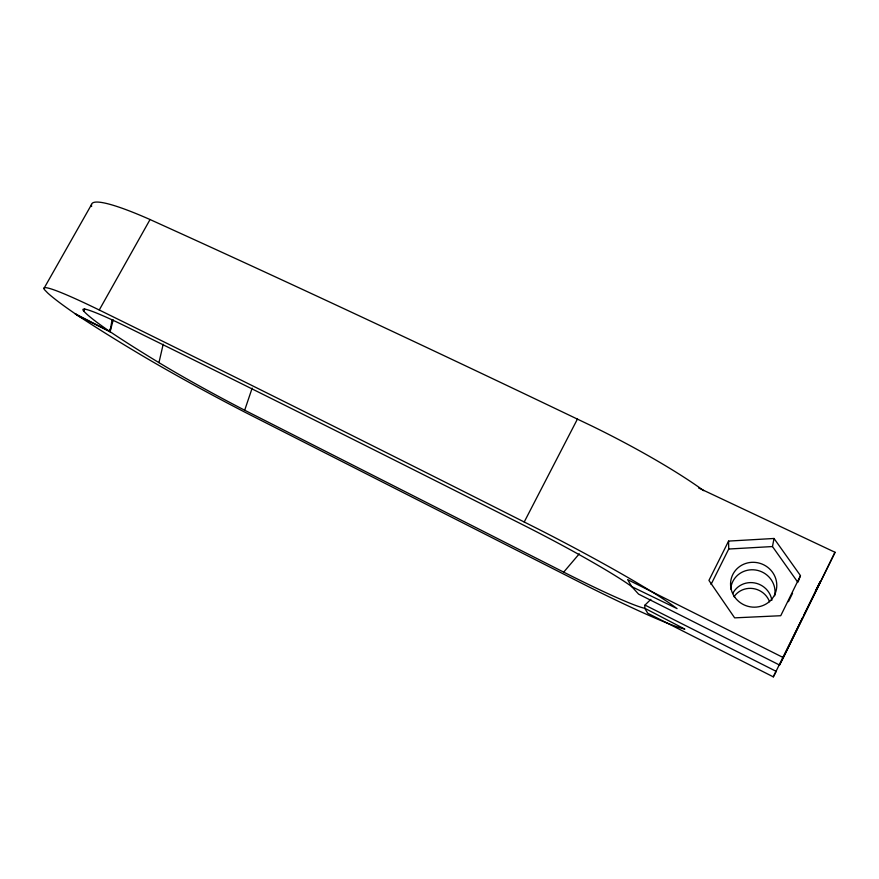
<?xml version="1.0" encoding="UTF-8"?>
<svg xmlns="http://www.w3.org/2000/svg" width="879" height="879" viewBox="0 0 879 879"><rect width="100%" height="100%" fill="white"/><g stroke="black" fill="none" stroke-linecap="round" stroke-linejoin="round"><path stroke-width="1.32" d="M110.26 328.944L110.018 331.647A278.566 18.009 28.1 0 0 158.956 362.642A102.239 5.955 28.4 0 0 244.681 410.218L563.692 572.13A105.26 6.647 27.4 0 0 644.812 608.29L684.851 629.133L680.577 627.969A140.607 8.911 27.4 0 1 587.611 586.249L244.351 411.899A134.685 7.834 28.4 0 1 141.145 355.017L127.818 347.018A325.197 21.217 28.1 0 1 79.473 316.627L75.133 313.748L110.018 331.647L112.062 319.791M644.999 605.093L644.681 608.213L647.801 613.278L773.311 676.863L776.19 671.358L644.999 605.093L650.856 599.324M110.446 328.999L110.095 331.702L78.923 316.297L75.023 313.638A320.736 20.656 28.1 0 1 47.73 293.015L44.488 289.685A145.453 8.988 28.6 0 1 99.261 310.001L131.213 325.724A1857.228 50.026 27.4 0 1 524.214 521.994L538.585 529.235A153.539 10.691 27.4 0 1 670.787 604.071L677.061 608.609L631.891 586.711A115.061 7.999 27.5 0 0 517.423 522.071A1748.847 47.73 27.4 0 0 126.312 326.614A110.622 6.856 28.5 0 0 83.999 311.397L84.626 308.76M797.912 582.392L772.476 546.551L774.025 538.475L728.581 541.09L708.935 580.415L734.646 617.86L780.739 615.718L800.472 575.635L774.025 538.475M158.956 362.642L163.197 344.216M113.215 319.846L110.095 331.702A276.654 17.767 28.1 0 1 83.999 311.397M244.681 410.218L252.152 388.144M798.341 581.261L800.472 575.635M773.311 676.863L802.637 617.443M803.845 614.992L820.074 581.898M835.05 552.287L783.376 657.635L627.639 579.602L631.759 586.645L638.572 594.105L779.508 665.029L835.05 552.287L698.607 487.966M788.419 601.686L792.572 593.237M711.034 584.458L728.724 549.023L728.581 541.09M815.47 590.952L820.096 581.821M524.214 521.994L577.415 419.107L591.82 425.985A152.364 21.986 26.9 0 1 703.771 490.68M779.508 665.029L783.376 657.635M99.261 309.99L150.056 219.541L182.305 234.188A1846.702 103.37 26.8 0 1 577.415 419.107M43.95 288.455L91.559 204.51M563.692 572.13L579.272 553.825M728.724 549.023L772.476 546.551M734.031 596.72A20.107 19.316 25.3 0 1 753.072 588.556A20.107 19.316 25.3 0 1 769.564 601.796M732.767 593.501A20.799 19.986 24.4 0 1 754.468 582.909A20.799 19.986 24.4 0 1 771.85 600.324M730.702 589.007A22.338 21.459 22.6 0 1 755.709 570.031A22.338 21.459 22.6 0 1 774.696 595.797M91.636 206.499A144.442 18.492 29.3 0 1 150.056 219.541M734.657 596.995A23.239 22.316 21.5 0 0 774.564 594.885A23.239 22.316 21.5 0 0 751.776 562.329A23.239 22.316 21.5 0 0 734.657 596.995"/></g></svg>
